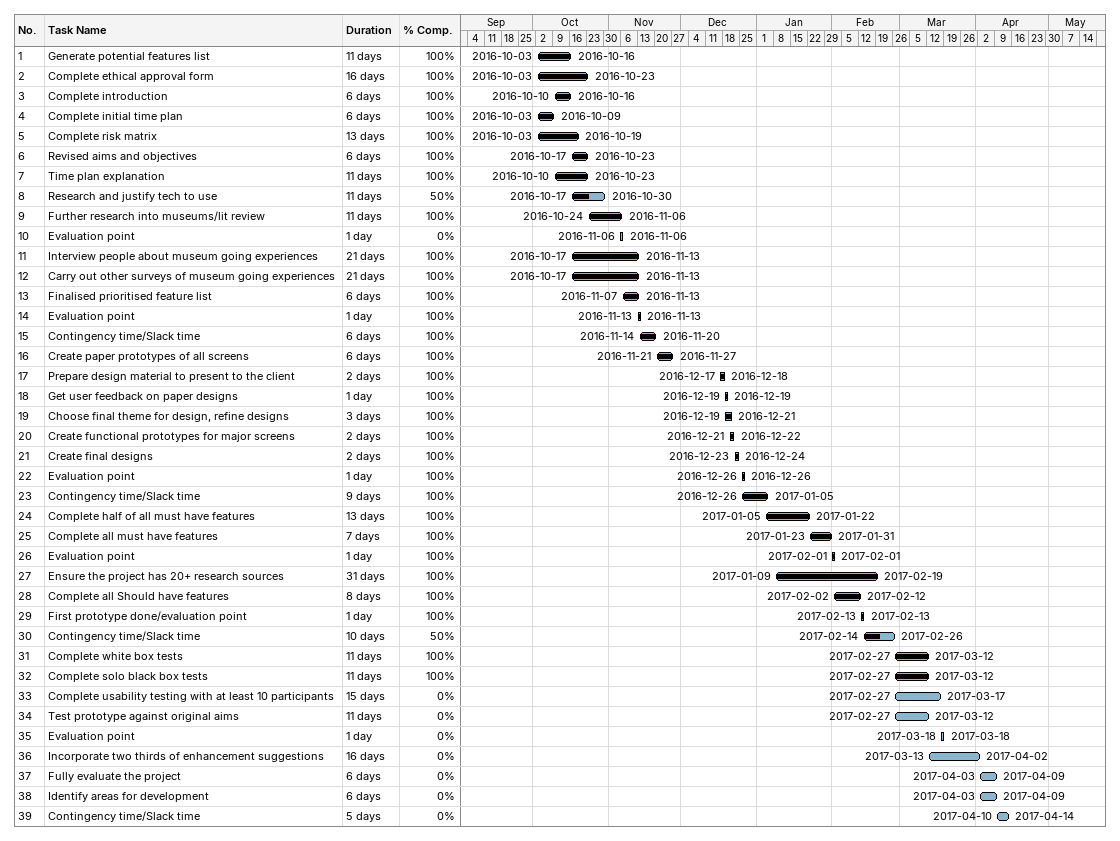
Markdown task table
| ID | Task | Duration | Start | Finish | % complete |
|---|---|---|---|---|---|
| 1 | Generate potential features list | 11d | 2016-10-03 | 2016-10-16 | 100 |
| 2 | Complete ethical approval form | 16d | 2016-10-03 | 2016-10-23 | 100 |
| 3 | Complete introduction | 6d | 2016-10-10 | 2016-10-16 | 100 |
| 4 | Complete initial time plan | 6d | 2016-10-03 | 2016-10-09 | 100 |
| 5 | Complete risk matrix | 13d | 2016-10-03 | 2016-10-19 | 100 |
| 6 | Revised aims and objectives | 6d | 2016-10-17 | 2016-10-23 | 100 |
| 7 | Time plan explanation | 11d | 2016-10-10 | 2016-10-23 | 100 |
| 8 | Research and justify tech to use | 11d | 2016-10-17 | 2016-10-30 | 50 |
| 9 | Further research into museums/lit review | 11d | 2016-10-24 | 2016-11-06 | 100 |
| 10 | Evaluation point | 1d | 2016-11-06 | 2016-11-06 | 0 |
| 11 | Interview people about museum going experiences | 21d | 2016-10-17 | 2016-11-13 | 100 |
| 12 | Carry out other surveys of museum going experiences | 21d | 2016-10-17 | 2016-11-13 | 100 |
| 13 | Finalised prioritised feature list | 6d | 2016-11-07 | 2016-11-13 | 100 |
| 14 | Evaluation point | 1d | 2016-11-13 | 2016-11-13 | 100 |
| 15 | Contingency time/Slack time | 6d | 2016-11-14 | 2016-11-20 | 100 |
| 16 | Create paper prototypes of all screens | 6d | 2016-11-21 | 2016-11-27 | 100 |
| 17 | Prepare design material to present to the client | 2d | 2016-12-17 | 2016-12-18 | 100 |
| 18 | Get user feedback on paper designs | 1d | 2016-12-19 | 2016-12-19 | 100 |
| 19 | Choose final theme for design, refine designs | 3d | 2016-12-19 | 2016-12-21 | 100 |
| 20 | Create functional prototypes for major screens | 2d | 2016-12-21 | 2016-12-22 | 100 |
| 21 | Create final designs | 2d | 2016-12-23 | 2016-12-24 | 100 |
| 22 | Evaluation point | 1d | 2016-12-26 | 2016-12-26 | 100 |
| 23 | Contingency time/Slack time | 9d | 2016-12-26 | 2017-01-05 | 100 |
| 24 | Complete half of all must have features | 13d | 2017-01-05 | 2017-01-22 | 100 |
| 25 | Complete all must have features | 7d | 2017-01-23 | 2017-01-31 | 100 |
| 26 | Evaluation point | 1d | 2017-02-01 | 2017-02-01 | 100 |
| 27 | Ensure the project has 20+ research sources | 31d | 2017-01-09 | 2017-02-19 | 100 |
| 28 | Complete all Should have features | 8d | 2017-02-02 | 2017-02-12 | 100 |
| 29 | First prototype done/evaluation point | 1d | 2017-02-13 | 2017-02-13 | 100 |
| 30 | Contingency time/Slack time | 10d | 2017-02-14 | 2017-02-26 | 50 |
| 31 | Complete white box tests | 11d | 2017-02-27 | 2017-03-12 | 100 |
| 32 | Complete solo black box tests | 11d | 2017-02-27 | 2017-03-12 | 100 |
| 33 | Complete usability testing with at least 10 participants | 15d | 2017-02-27 | 2017-03-17 | 0 |
| 34 | Test prototype against original aims | 11d | 2017-02-27 | 2017-03-12 | 0 |
| 35 | Evaluation point | 1d | 2017-03-18 | 2017-03-18 | 0 |
| 36 | Incorporate two thirds of enhancement suggestions | 16d | 2017-03-13 | 2017-04-02 | 0 |
| 37 | Fully evaluate the project | 6d | 2017-04-03 | 2017-04-09 | 0 |
| 38 | Identify areas for development | 6d | 2017-04-03 | 2017-04-09 | 0 |
| 39 | Contingency time/Slack time | 5d | 2017-04-10 | 2017-04-14 | 0 |
